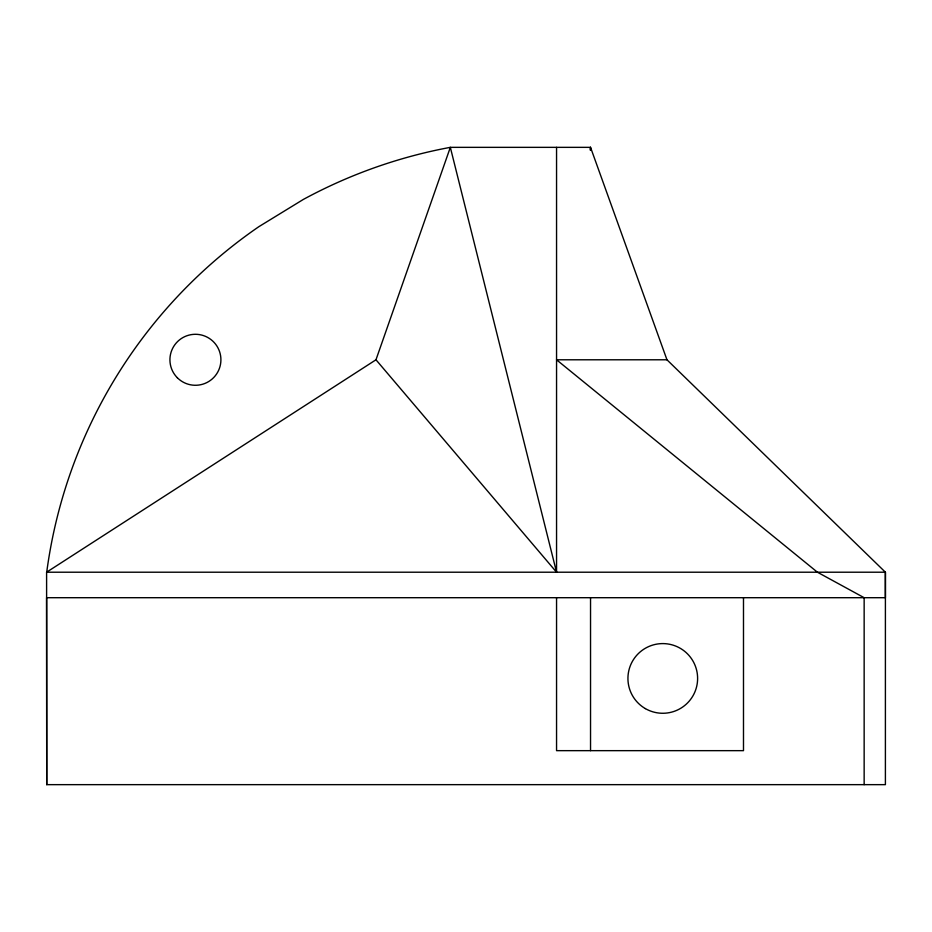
<?xml version="1.0" encoding="UTF-8"?>
<svg xmlns="http://www.w3.org/2000/svg" width="932" height="932" viewBox="0 0 932 932"><rect width="100%" height="100%" fill="white"/><g stroke="black" fill="none" stroke-linecap="round" stroke-linejoin="round"><path stroke-width="1.4" d="M46.6 572.213L375.98 359.787L450.331 147.349L590.538 147.349L666.962 359.787L885.4 572.213L885.4 784.651L46.717 784.651L46.6 597.703L885.4 597.703L885.4 572.213L46.6 572.213L46.717 784.651M667.021 359.787L556.555 359.787L817.422 572.213L864.15 597.703L864.15 784.651M375.98 359.787L556.555 572.213L556.555 147.349M556.555 572.213L450.331 147.349A499.121 499.121 0 0 0 303.354 199.425L258.863 226.674A499.121 499.121 0 0 0 46.717 572.213M590.434 150.262L590.434 147.349L590.434 150.145M743.491 597.703L743.491 750.656L556.555 750.656L556.555 597.703M590.538 597.703L590.538 750.656M645.352 708.6A34.834 34.834 0 0 0 697.614 678.438A34.834 34.834 0 0 0 645.352 648.264A34.834 34.834 0 0 0 645.352 708.6M177.395 377.81A25.49 25.49 0 0 0 220.045 366.381A25.49 25.49 0 0 0 188.823 335.159A25.49 25.49 0 0 0 177.395 377.81"/></g></svg>
